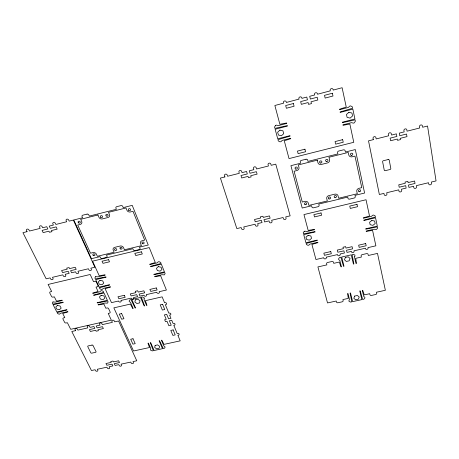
<?xml version="1.0" encoding="UTF-8"?>
<svg xmlns="http://www.w3.org/2000/svg" width="459" height="459" viewBox="0 0 459 459"><rect width="100%" height="100%" fill="white"/><g stroke="black" fill="none" stroke-linecap="round" stroke-linejoin="round"><path stroke-width="0.69" d="M144.166 298.775L144.051 299.526L146.57 305.436L146.966 305.344L145.405 300.662L162.147 296.847L164.58 302.785L164.976 302.693A1.262 1.016 7.5 0 1 166.571 303.405A1.262 1.016 7.5 0 1 165.779 304.661L165.383 304.753L168.843 313.193L169.239 313.107A1.251 0.998 6.8 0 1 170.817 313.807A1.251 0.998 6.8 0 1 170.025 315.035L169.635 315.126L170.943 318.328L168.585 318.85L166.737 314.369L164.374 314.897L166.227 319.378L164.661 319.728L165.452 321.633L167.019 321.289L168.855 325.718L171.201 325.196L169.371 320.766L171.729 320.239L173.026 323.411L173.422 323.325A1.239 0.981 6.2 0 1 174.982 324.014A1.239 0.981 6.2 0 1 174.196 325.224L173.806 325.311L177.14 333.452L177.53 333.366A1.228 0.964 5.7 0 1 179.073 334.043A1.228 0.964 5.7 0 1 178.287 335.231L177.903 335.311L180.175 340.859L164.012 344.376L161.803 340.176L161.419 340.262L163.76 345.759L165.177 347.113L164.414 348.266L163.266 348.513L159.497 340.681L159.112 340.767L162.503 348.679L154.121 350.498L150.672 342.609L150.288 342.695L153.358 350.659L152.216 350.906L150.678 350.251L150.414 349.649L150.776 348.576L148.377 343.108L147.993 343.194L149.485 347.532L133.535 351.003L113.861 307.857L130.367 304.093L132.771 308.568L133.162 308.477L130.58 302.601L129.065 301.138L129.822 299.882L131.01 299.607L135.13 308.029L135.52 307.943L131.802 299.429L140.534 297.426L144.201 305.975L144.591 305.883L141.332 297.243L142.525 296.967L144.143 297.69L144.166 298.775M135.353 299.836L134.871 301.982L136.96 303.537L139.53 302.951L140.024 300.806L137.935 299.245L135.353 299.836M155.148 345.426L154.649 347.406L156.628 348.84L159.107 348.301L159.612 346.327L157.632 344.887L155.148 345.426M354.801 256.3L354.532 257.115L356.023 263.5L356.454 263.403L355.731 258.342L361.371 257.063L361.13 255.99A1.337 1.102 -12.8 0 1 362.191 254.625L366.546 253.632A1.343 1.102 -13.3 0 1 368.095 254.412L368.33 255.485L377.499 253.402L385.371 290.283L376.478 292.228L376.701 293.238A1.297 1.033 -11.9 0 1 375.657 294.517L371.44 295.435A1.297 1.027 -11.6 0 1 369.948 294.712L369.719 293.708L364.245 294.902L362.73 290.3L362.306 290.392L363.717 296.422L364.79 297.243L364.945 297.902L363.918 299.176L362.662 299.452L360.195 290.857L359.776 290.949L361.824 299.629L352.632 301.632L350.515 292.98L350.097 293.072L351.795 301.815L350.55 302.085L349.052 301.368L348.892 300.708L349.477 299.532L347.997 293.536L347.578 293.628L348.312 298.39L342.89 299.572L343.143 300.565A1.279 1.021 -8.9 0 1 342.144 301.833L337.99 302.739A1.279 1.021 -8.6 0 1 336.487 302.022L336.235 301.029L327.519 302.934L317.915 266.92L326.888 264.889L326.613 263.827A1.32 1.09 -9.2 0 1 327.628 262.479L331.92 261.504A1.32 1.09 -9.7 0 1 333.475 262.273L333.745 263.328L339.327 262.066L340.974 266.897L341.404 266.799L339.838 260.454L338.713 259.582L338.535 258.876L339.568 257.51L340.865 257.218L343.55 266.318L343.975 266.22L341.731 257.017L351.261 254.848L353.436 264.086L353.866 263.988L352.128 254.647L353.43 254.355L354.985 255.129L354.801 256.3M345.375 257.459L344.457 259.777L346.338 261.458L349.144 260.821L350.074 258.503L348.186 256.816L345.375 257.459M354.692 296.072L353.786 298.241L355.599 299.813L358.318 299.222L359.231 297.053L357.423 295.476L354.692 296.072M53.003 301.924L52.337 303.175L52.837 304.156L63.084 302.148L63.244 302.475L53.169 304.81L56.796 311.948L66.819 309.641L66.98 309.963L57.123 312.59L57.61 313.554L59.251 314.254L60.852 313.17L67.783 311.581L67.943 311.902L62.711 313.463L64.805 317.622L63.658 317.886A1.262 0.97 14.6 0 0 62.992 319.103L64.599 322.275A1.257 0.964 14.3 0 0 66.222 322.964L67.37 322.7L70.692 329.304L111.336 320.141L108.226 313.422L109.397 313.158A1.262 0.993 11.8 0 0 110.114 311.925L108.628 308.689A1.268 0.998 12 0 0 107.004 307.983L105.834 308.253L103.872 304.019L98.237 304.948L98.083 304.621L105.134 303.003L107.4 303.204L108.123 301.953L107.676 300.966L97.314 302.986L97.165 302.659L107.372 300.306L104.027 293.02L93.762 295.395L93.607 295.068L103.723 292.349L103.258 291.345L101.611 290.622L100.819 290.805L99.936 291.746L92.827 293.404L92.672 293.072L98.048 291.448L96.023 287.082L97.216 286.806A1.297 1.033 13.9 0 0 97.939 285.515L96.379 282.124A1.297 1.038 14.2 0 0 94.709 281.384L93.516 281.665L90.188 274.482L48.103 284.448L51.655 291.505L50.484 291.781A1.297 1.01 16.7 0 0 49.813 293.054L51.494 296.376A1.291 1.004 16.4 0 0 53.164 297.099L54.334 296.824L56.491 301.115L62.103 300.175L62.263 300.507L55.275 302.131L53.003 301.924M95.621 276.628L94.893 277.942L95.363 278.969L105.937 276.857L106.092 277.202L95.679 279.651L99.115 287.11L109.472 284.695L109.626 285.033L99.425 287.787L99.89 288.791L101.548 289.526L102.34 289.336L103.223 288.39L110.384 286.72L110.539 287.059L105.117 288.694L111.48 302.636L118.565 301.006L118.715 301.339A1.274 1.01 11.4 0 0 120.338 302.051A1.274 1.01 11.4 0 0 121.078 300.794L120.935 300.467L131.222 298.103L131.366 298.436A1.274 1.021 10.5 0 0 132.99 299.153A1.274 1.021 10.5 0 0 133.747 297.891L133.603 297.558L137.574 296.646L136.719 294.655L131.148 295.935L130.276 293.938L135.858 292.653L135.279 291.316L137.677 290.765L138.251 292.102L143.851 290.811L144.7 292.819L139.111 294.104L139.966 296.101L143.948 295.183L144.092 295.516A1.274 1.027 9.5 0 0 145.71 296.239A1.274 1.027 9.5 0 0 146.484 294.971L146.346 294.638L156.748 292.251L156.886 292.584A1.279 1.033 8.4 0 0 158.504 293.307A1.279 1.033 8.4 0 0 159.296 292.033L159.158 291.695L166.399 290.036L160.644 275.761L154.803 276.748L154.666 276.404L161.993 274.694L164.311 274.907L165.125 273.587L164.706 272.554L153.96 274.683L153.822 274.339L164.431 271.86L161.373 264.189L150.701 266.702L150.558 266.352L161.092 263.483L160.673 262.433L159.015 261.664L158.189 261.859L157.236 262.858L149.841 264.602L149.697 264.252L155.308 262.542L149.267 247.573L92.563 261.165L99.23 275.779L105.008 274.792L105.163 275.136L97.939 276.846L95.621 276.628M275.607 125.364L274.545 127.051L274.907 128.365L287.323 125.617L287.437 126.059L275.142 129.243L277.729 138.796L289.945 135.657L290.059 136.093L277.965 139.656L278.315 140.947L280.07 141.871L281.006 141.636L282.176 140.414L290.627 138.251L290.736 138.681L284.282 140.793L289.027 158.596L353.769 142.301L349.861 124.016L343.028 125.301L342.93 124.859L351.605 122.639L353.241 123.155L354.205 122.909L355.375 121.205L355.1 119.874L342.448 122.651L342.351 122.209L354.91 118.984L352.851 109.127L340.205 112.403L340.108 111.95L352.661 108.221L352.38 106.867L350.63 105.886L349.649 106.138L348.381 107.423L339.614 109.701L339.517 109.248L346.235 107.027L342.116 87.732L333.234 90.079L333.131 89.614A1.538 1.417 -28.9 0 0 331.341 88.61A1.538 1.417 -28.9 0 0 330.176 90.394L330.279 90.859L317.525 94.227L317.416 93.768A1.52 1.417 -25.7 0 0 315.626 92.77A1.52 1.417 -25.7 0 0 314.484 94.543L314.587 95.002L309.71 96.292L310.364 99.046L317.192 97.245L317.835 99.999L311.024 101.789L311.46 103.608L308.551 104.371L308.109 102.552L301.328 104.336L300.656 101.6L307.45 99.815L306.784 97.061L301.919 98.346L301.81 97.887A1.509 1.417 -21.9 0 0 300.014 96.895A1.509 1.417 -21.9 0 0 298.895 98.656L299.004 99.115L286.422 102.437L286.307 101.984A1.497 1.411 -17.2 0 0 284.505 100.997A1.497 1.411 -17.2 0 0 283.41 102.747L283.53 103.2L274.866 105.49L279.87 124.257L286.634 122.978L286.749 123.419L278.211 125.634L276.553 125.118L275.607 125.364M304.237 231.353L303.227 232.776L303.531 233.889L315.012 231.588L315.109 231.961L303.732 234.629L305.923 242.713L317.232 240.08L317.33 240.447L306.124 243.442L306.417 244.538L308.012 245.324L308.878 245.123L309.986 244.096L317.806 242.277L317.903 242.645L311.913 244.417L315.941 259.513L323.67 257.746L323.761 258.101A1.325 1.102 -9.2 0 0 325.328 258.876A1.325 1.102 -9.2 0 0 326.343 257.516L326.251 257.16L337.48 254.59L337.566 254.952A1.331 1.107 -10.7 0 0 339.132 255.726A1.331 1.107 -10.7 0 0 340.165 254.355L340.073 253.999L344.411 253.007L343.894 250.849L337.813 252.243L337.279 250.08L343.366 248.68L343.022 247.235L345.638 246.632L345.983 248.084L352.093 246.678L352.604 248.853L346.499 250.253L347.015 252.41L351.364 251.417L351.451 251.779A1.343 1.107 -12.2 0 0 353.011 252.559A1.343 1.107 -12.2 0 0 354.067 251.182L353.981 250.821L365.341 248.227L365.421 248.589A1.348 1.113 -13.7 0 0 366.976 249.369A1.348 1.113 -13.7 0 0 368.049 247.986L367.969 247.625L375.875 245.817L372.57 230.349L366.265 231.422L366.179 231.049L374.194 229.19L375.691 229.626L376.581 229.42L377.682 227.985L377.447 226.861L365.771 229.184L365.691 228.806L377.292 226.109L375.554 217.784L363.878 220.521L363.792 220.142L375.393 217.021L375.158 215.879L373.563 215.047L372.662 215.26L371.469 216.344L363.379 218.243L363.293 217.864L369.506 216L366.035 199.745L303.956 214.571L308.184 230.424L314.426 229.351L314.524 229.724L306.629 231.583L305.115 231.147L304.237 231.353M57.392 305.47L55.751 307.031L56.818 309.142L59.521 309.693L61.167 308.138L60.106 306.027L57.392 305.47M99.982 280.34L98.237 281.969L99.253 284.178L102.001 284.752L103.74 283.128L102.736 280.919L99.982 280.34M101.158 295.338L99.437 296.927L100.435 299.079L103.149 299.641L104.87 298.057L103.877 295.9L101.158 295.338M279.921 130.115L277.643 132.215L278.406 135.038L281.43 135.766L283.708 133.678L282.956 130.844L279.921 130.115M158.303 266.633L156.456 268.308L157.368 270.569L160.128 271.16L161.975 269.49L161.069 267.224L158.303 266.633M348.897 112.289L346.476 114.452L347.096 117.361L350.131 118.106L352.552 115.955L351.944 113.04L348.897 112.289M308.109 235.369L305.975 237.142L306.618 239.535L309.389 240.155L311.523 238.387L310.886 235.995L308.109 235.369M371.87 220.44L369.604 222.265L370.132 224.715L372.909 225.352L375.169 223.539L374.653 221.083L371.87 220.44M293.399 103.516L285.682 105.547L286.382 108.261L294.081 106.236L293.399 103.516M332.368 93.246L324.524 95.317L325.15 98.071L332.982 96.017L332.368 93.246M304.931 149.204L297.455 151.091L298.115 153.622L305.574 151.74L304.931 149.204M342.655 139.662L335.064 141.579L335.649 144.155L343.229 142.238L342.655 139.662M224.91 176.933L220.423 178.063L236.844 228.593L241.17 227.555L241.526 228.68A1.348 1.165 -0.1 0 0 243.184 229.489A1.348 1.165 -0.1 0 0 244.125 228.06L243.763 226.935L255.055 224.233L255.405 225.363A1.348 1.17 -2.1 0 0 257.057 226.172A1.348 1.17 -2.1 0 0 258.015 224.738L257.671 223.608L262.032 222.563L261.343 220.297L255.233 221.766L254.533 219.494L260.655 218.025L260.31 216.883L262.944 216.246L263.288 217.388L269.439 215.914L270.11 218.197L263.971 219.666L264.654 221.938L269.031 220.888L269.364 222.024A1.354 1.176 -4.1 0 0 271.011 222.844A1.354 1.176 -4.1 0 0 271.992 221.399L271.659 220.263L283.088 217.526L283.41 218.668A1.36 1.182 -6.2 0 0 285.056 219.488A1.36 1.182 -6.2 0 0 286.055 218.036L285.733 216.895L290.145 215.839L275.773 164.156L271.183 165.309L270.833 164.064A1.423 1.285 -6.2 0 0 269.106 163.169A1.423 1.285 -6.2 0 0 268.085 164.758L268.435 165.997L256.564 168.981L256.202 167.747A1.417 1.279 -3.1 0 0 254.47 166.852A1.417 1.279 -3.1 0 0 253.471 168.436L253.833 169.669L249.289 170.805L250.029 173.261L256.38 171.672L257.103 174.122L250.763 175.705L251.13 176.927L248.417 177.604L248.049 176.382L241.732 177.966L240.981 175.527L247.309 173.944L246.569 171.494L242.042 172.63L241.663 171.402A1.411 1.274 0 0 0 239.925 170.518A1.411 1.274 0 0 0 238.95 172.085L239.328 173.313L227.607 176.256L227.216 175.04A1.406 1.268 2.8 0 0 225.478 174.156A1.406 1.268 2.8 0 0 224.52 175.717L224.91 176.933M373.299 139.651L368.514 140.856L379.352 194.496L383.948 193.394L384.183 194.582A1.423 1.205 -19.4 0 0 385.795 195.436A1.423 1.205 -19.4 0 0 386.943 193.922L386.707 192.734L398.716 189.86L398.94 191.053A1.434 1.211 -21 0 0 400.546 191.914A1.434 1.211 -21 0 0 401.717 190.393L401.499 189.194L406.135 188.087L405.704 185.683L399.198 187.238L398.756 184.834L405.268 183.267L405.056 182.057L407.856 181.385L408.068 182.596L414.615 181.024L415.028 183.445L408.499 185.011L408.923 187.415L413.582 186.302L413.788 187.507A1.446 1.211 -22.4 0 0 415.395 188.374A1.446 1.211 -22.4 0 0 416.583 186.836L416.376 185.637L428.534 182.722L428.729 183.933A1.457 1.211 -23.7 0 0 430.33 184.805A1.457 1.211 -23.7 0 0 431.546 183.261L431.351 182.051L436.05 180.926L427.547 126.024L422.653 127.252L422.441 125.932A1.532 1.32 -29.5 0 0 420.765 124.98A1.532 1.32 -29.5 0 0 419.509 126.673L419.721 127.992L407.058 131.171L406.835 129.857A1.515 1.314 -28.1 0 0 405.148 128.91A1.515 1.314 -28.1 0 0 403.92 130.591L404.144 131.905L399.296 133.121L399.76 135.732L406.536 134.034L406.984 136.639L400.219 138.325L400.449 139.622L397.563 140.345L397.328 139.054L390.598 140.735L390.116 138.148L396.863 136.455L396.392 133.85L391.567 135.061L391.326 133.758A1.503 1.314 -26.6 0 0 389.634 132.817A1.503 1.314 -26.6 0 0 388.429 134.487L388.67 135.789L376.173 138.928L375.921 137.631A1.492 1.314 -24.8 0 0 374.223 136.696A1.492 1.314 -24.8 0 0 373.041 138.36L373.299 139.651M87.026 214.123L82.815 215.179A1.383 1.153 19.4 0 0 82.063 216.631L82.574 217.767L73.779 219.97L91.439 258.692L99.987 256.638L100.464 257.7A1.325 1.084 15 0 0 102.162 258.469L106.247 257.493A1.325 1.09 14.7 0 0 106.999 256.133L106.528 255.066L132.875 248.732L133.322 249.816A1.331 1.107 12.5 0 0 135.015 250.591L139.152 249.598A1.331 1.113 12.1 0 0 139.955 248.221L139.507 247.137L148.246 245.037L132.232 205.351L123.236 207.6L122.76 206.441A1.383 1.182 16.6 0 0 120.998 205.603L116.724 206.676A1.383 1.182 17 0 0 115.926 208.151L116.408 209.31L89.298 216.086L88.794 214.944A1.383 1.159 19.1 0 0 87.026 214.123M305.981 159.239L301.345 160.398A1.434 1.291 -12.4 0 0 300.278 161.998L300.599 163.243L290.914 165.665L302.211 208.036L311.598 205.781L311.902 206.94A1.383 1.199 -10.6 0 0 313.543 207.784L318.018 206.705A1.383 1.199 -11.3 0 0 319.074 205.219L318.776 204.054L347.71 197.1L347.979 198.282A1.406 1.211 -15.6 0 0 349.609 199.131L354.159 198.041A1.406 1.211 -16.2 0 0 355.26 196.532L355.002 195.35L364.601 193.044L355.318 149.559L345.403 152.038L345.122 150.77A1.457 1.297 -19.8 0 0 343.424 149.852L338.708 151.034A1.457 1.297 -19.1 0 0 337.583 152.658L337.876 153.92L308.006 161.39L307.691 160.139A1.434 1.291 -13.3 0 0 305.981 159.239M27.041 231.657L22.95 232.679L46.152 278.825L50.106 277.884L50.622 278.911A1.314 1.033 17.4 0 0 52.315 279.651A1.314 1.033 17.4 0 0 52.992 278.343L52.481 277.316L62.808 274.861L63.308 275.888A1.314 1.044 16.8 0 0 65 276.634A1.314 1.044 16.8 0 0 65.694 275.32L65.195 274.287L69.183 273.34L68.184 271.269L62.596 272.6L61.586 270.529L67.186 269.186L66.687 268.142L69.091 267.568L69.59 268.613L75.207 267.27L76.2 269.353L70.588 270.695L71.581 272.766L75.58 271.814L76.074 272.853A1.314 1.05 16 0 0 77.76 273.604A1.314 1.05 16 0 0 78.472 272.279L77.984 271.246L88.426 268.756L88.908 269.8A1.314 1.061 15.3 0 0 90.595 270.552A1.314 1.061 15.3 0 0 91.324 269.221L90.842 268.182L94.881 267.218L73.36 220.073L69.183 221.118L68.661 219.987A1.383 1.142 20.3 0 0 66.888 219.167A1.383 1.142 20.3 0 0 66.159 220.613L66.681 221.743L55.872 224.445L55.344 223.321A1.383 1.13 21 0 0 53.565 222.506A1.383 1.13 21 0 0 52.854 223.946L53.387 225.071L49.251 226.103L50.318 228.341L56.107 226.895L57.163 229.127L51.385 230.567L51.919 231.675L49.446 232.288L48.912 231.181L43.157 232.615L42.079 230.395L47.845 228.955L46.772 226.723L42.647 227.756L42.102 226.637A1.383 1.119 21.6 0 0 40.323 225.828A1.383 1.119 21.6 0 0 39.629 227.257L40.174 228.375L29.496 231.043L28.946 229.93A1.383 1.113 22.1 0 0 27.161 229.127A1.383 1.113 22.1 0 0 26.484 230.55L27.041 231.657M97.939 214.984L80.692 219.293L81.708 221.554A2.754 2.284 19.2 0 1 80.222 224.428L77.72 225.053L90.515 253.196L92.965 252.605A2.668 2.175 15.8 0 1 96.384 254.154L97.348 256.288L114.13 252.249L113.201 250.098A2.668 2.209 14.3 0 1 114.733 247.344L120.109 246.047A2.668 2.215 13.8 0 1 123.511 247.613L124.429 249.776L141.424 245.685L140.534 243.511A2.674 2.243 12 0 1 142.147 240.723L144.654 240.114L132.99 211.306L130.431 211.943A2.76 2.364 15.5 0 1 126.931 210.279L125.984 207.973L108.519 212.339L109.494 214.628A2.754 2.329 17.4 0 1 107.928 217.537L102.443 218.903A2.754 2.318 17.8 0 1 98.926 217.262L97.939 214.984M317.324 160.168L298.327 164.913L298.975 167.392A2.846 2.553 -10.9 0 1 296.864 170.547L294.11 171.236L302.28 202.029L304.971 201.375A2.765 2.41 -9.8 0 1 308.276 203.067L308.884 205.403L327.313 200.967L326.739 198.615A2.794 2.427 -13.3 0 1 328.879 195.603L334.783 194.174A2.8 2.427 -14.1 0 1 338.071 195.884L338.627 198.248L357.297 193.755L356.775 191.374A2.834 2.438 -17.3 0 1 359.001 188.322L361.761 187.656L354.979 156.094L352.156 156.794A2.92 2.582 -20.4 0 1 348.783 154.976L348.226 152.445L328.983 157.253L329.573 159.766A2.88 2.57 -16.5 0 1 327.365 162.962L321.329 164.465A2.874 2.57 -15.4 0 1 317.932 162.67L317.324 160.168M388.136 159.554L383.408 160.719A0.975 0.843 -22.6 0 0 382.628 161.786L384.235 170.065A0.97 0.832 -21.8 0 0 385.331 170.656L390.024 169.514A0.97 0.832 -22.4 0 0 390.81 168.459L389.238 160.157A0.975 0.843 -23.2 0 0 388.136 159.554M108.565 259.679L102.047 261.234L102.994 263.346L109.5 261.791L108.565 259.679M141.429 251.813L134.82 253.397L135.715 255.537L142.313 253.959L141.429 251.813M321.019 212.942L313.893 214.64L314.484 216.929L321.598 215.237L321.019 212.942M356.999 204.364L349.758 206.091L350.286 208.415L357.515 206.699L356.999 204.364M124.314 295.309L117.974 296.772L118.864 298.757L125.192 297.3L124.314 295.309M156.295 287.942L149.863 289.428L150.707 291.436L157.127 289.962L156.295 287.942M330.773 251.572L323.853 253.161L324.41 255.313L331.318 253.729L330.773 251.572M365.685 243.563L358.663 245.175L359.156 247.355L366.173 245.749L365.685 243.563M121.635 313.583L119.294 314.111L121.618 319.229L123.947 318.707L121.635 313.583M162.595 304.311L160.214 304.851L162.371 310.054L164.741 309.521L162.595 304.311M75.586 330.635L71.788 331.49L91.45 370.528L95.128 369.736L95.564 370.608A1.193 0.889 10.6 0 0 97.101 371.239A1.193 0.889 10.6 0 0 97.773 370.132L97.342 369.26L106.941 367.194L107.372 368.066A1.199 0.895 9.9 0 0 108.903 368.703A1.199 0.895 9.9 0 0 109.592 367.59L109.167 366.718L112.874 365.921L112.03 364.159L106.832 365.284L105.972 363.522L111.181 362.398L110.757 361.514L112.989 361.032L113.413 361.916L118.64 360.791L119.478 362.558L114.262 363.683L115.106 365.439L118.824 364.641L119.242 365.519A1.199 0.901 9.2 0 0 120.774 366.156A1.199 0.901 9.2 0 0 121.474 365.037L121.056 364.159L130.763 362.071L131.171 362.954A1.199 0.907 8.5 0 0 132.703 363.597A1.199 0.907 8.5 0 0 133.42 362.472L133.012 361.589L136.759 360.785L118.56 320.973L114.687 321.839L114.245 320.893A1.251 0.975 11.1 0 0 112.644 320.198A1.251 0.975 11.1 0 0 111.927 321.415L112.369 322.361L102.346 324.616L101.898 323.67A1.251 0.97 11.9 0 0 100.291 322.981A1.251 0.97 11.9 0 0 99.592 324.192L100.039 325.133L96.201 325.999L97.101 327.881L102.472 326.676L103.361 328.558L98.002 329.763L98.45 330.698L96.16 331.209L95.707 330.273L90.366 331.467L89.459 329.596L94.806 328.397L93.9 326.515L90.073 327.376L89.614 326.435A1.251 0.964 12.6 0 0 88.008 325.752A1.251 0.964 12.6 0 0 87.319 326.951L87.778 327.892L77.869 330.119L77.399 329.183A1.245 0.952 13.3 0 0 75.792 328.501A1.245 0.952 13.3 0 0 75.115 329.7L75.586 330.635M91.995 345.088L88.231 345.92A0.815 0.62 11.9 0 0 87.778 346.694L90.767 352.713A0.809 0.614 11.5 0 0 91.811 353.149L95.552 352.328A0.809 0.614 11.3 0 0 96.006 351.565L93.045 345.529A0.815 0.62 11.7 0 0 91.995 345.088M132.995 338.748L130.7 339.253L132.921 344.147L135.204 343.648L132.995 338.748M173.141 329.912L170.805 330.423L172.865 335.403L175.189 334.892L173.141 329.912M359.213 191.73A1.182 1.016 -17.3 0 0 360.648 190.365A1.182 1.016 -17.3 0 0 358.703 190.043A1.182 1.016 -17.3 0 0 359.213 191.73M351.296 155.349A1.216 1.073 -20.4 0 0 352.764 153.903A1.216 1.073 -20.4 0 0 350.756 153.564A1.216 1.073 -20.4 0 0 351.296 155.349M326.406 161.511A1.199 1.073 -16.5 0 0 327.938 160.174A1.199 1.073 -16.5 0 0 325.976 159.703A1.199 1.073 -16.5 0 0 326.406 161.511M334.978 197.531A1.165 1.01 -14.1 0 0 336.481 196.268A1.165 1.01 -14.1 0 0 334.577 195.827A1.165 1.01 -14.1 0 0 334.978 197.531M329.017 198.931A1.165 1.01 -13.3 0 0 330.6 197.76A1.165 1.01 -13.3 0 0 328.747 197.198A1.165 1.01 -13.3 0 0 329.017 198.931M320.359 163.014A1.199 1.073 -15.4 0 0 321.885 161.683A1.199 1.073 -15.4 0 0 319.923 161.212A1.199 1.073 -15.4 0 0 320.359 163.014M295.791 169.096A1.188 1.067 -10.9 0 0 297.38 167.868A1.188 1.067 -10.9 0 0 295.47 167.277A1.188 1.067 -10.9 0 0 295.791 169.096M305.092 204.645A1.153 1.004 -9.8 0 0 306.732 203.589A1.153 1.004 -9.8 0 0 304.931 202.912A1.153 1.004 -9.8 0 0 305.092 204.645M93.154 255.319A1.113 0.907 15.8 0 0 94.996 255.084A1.113 0.907 15.8 0 0 93.659 253.833A1.113 0.907 15.8 0 0 93.154 255.319M78.351 222.73A1.147 0.952 19.2 0 0 80.268 222.598A1.147 0.952 19.2 0 0 78.982 221.204A1.147 0.952 19.2 0 0 78.351 222.73M100.653 217.245A1.147 0.964 17.8 0 0 102.552 216.987A1.147 0.964 17.8 0 0 101.181 215.655A1.147 0.964 17.8 0 0 100.653 217.245M114.934 250.138A1.113 0.918 14.3 0 0 116.747 249.782A1.113 0.918 14.3 0 0 115.329 248.594A1.113 0.918 14.3 0 0 114.934 250.138M120.292 248.847A1.113 0.924 13.8 0 0 122.111 248.491A1.113 0.924 13.8 0 0 120.7 247.298A1.113 0.924 13.8 0 0 120.292 248.847M106.138 215.873A1.147 0.97 17.4 0 0 108.043 215.621A1.147 0.97 17.4 0 0 106.677 214.284A1.147 0.97 17.4 0 0 106.138 215.873M128.663 210.262A1.147 0.981 15.5 0 0 130.58 210.004A1.147 0.981 15.5 0 0 129.231 208.656A1.147 0.981 15.5 0 0 128.663 210.262M142.279 243.545A1.113 0.935 12 0 0 144.109 243.19A1.113 0.935 12 0 0 142.715 241.985A1.113 0.935 12 0 0 142.279 243.545"/></g></svg>
